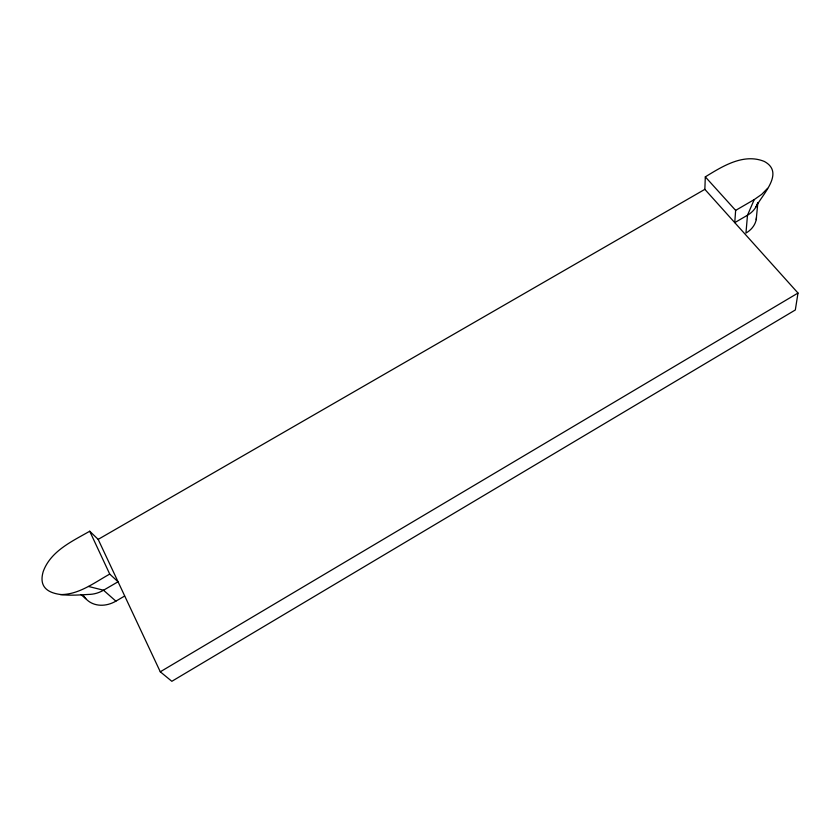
<?xml version="1.0" encoding="UTF-8"?>
<svg xmlns="http://www.w3.org/2000/svg" width="840" height="840" viewBox="0 0 840 840"><rect width="100%" height="100%" fill="white"/><g stroke="black" fill="none" stroke-linecap="round" stroke-linejoin="round"><path stroke-width="1.26" d="M89.723 531.226L109.736 574.098L118.052 581.774L103.53 590.226A28.056 23.132 -42.1 0 1 90.069 594.374C74.046 594.993 34.566 600.348 43.249 571.452C50.778 550.956 72.124 541.338 89.723 531.226L98.165 539.375L160.282 671.8L171.843 681.303L795.323 309.971L798 293.044L704.855 189.347L705.306 176.862C722.432 166.352 743.578 152.943 764.337 161.459C785.138 172.736 762.258 194.471 756.032 206.797M705.306 176.862L735.641 210.389L734.748 222.632L747.495 215.208A25.883 20.559 -1.8 0 0 757.712 202.661M756.21 219.671L757.837 202.892M767.571 188.359L761.702 194.355L754.236 199.584L747.495 215.208L745.952 233.079A25.347 20.296 -1.5 0 0 756.494 217.549M160.282 671.8L798 293.044M83.654 595.812A27.436 22.775 -42.5 0 0 115.889 601.157L124.614 596.053M60.449 594.583C79.002 594.699 94.269 582.635 109.736 574.098M735.641 210.389L754.236 199.584M98.165 539.375L704.855 189.347M88.484 586.457L103.53 590.226L115.889 601.157M80.829 594.489L85.806 598.689"/></g></svg>
